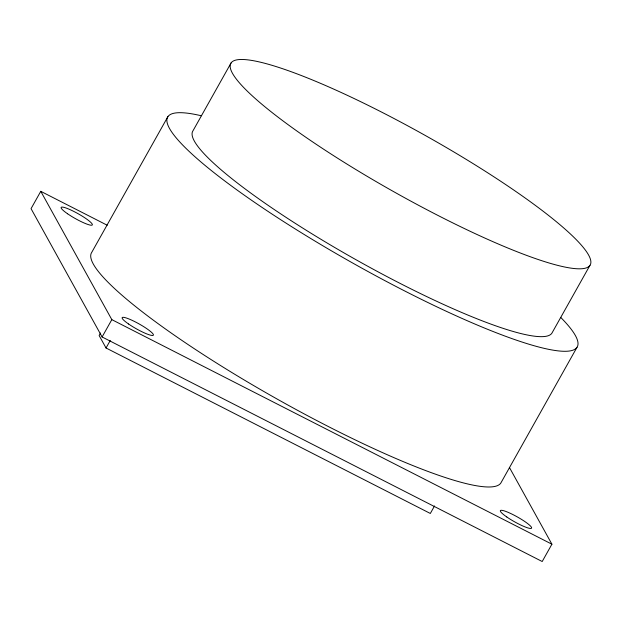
<?xml version="1.0" encoding="UTF-8"?>
<svg xmlns="http://www.w3.org/2000/svg" width="621" height="621" viewBox="0 0 621 621"><rect width="100%" height="100%" fill="white"/><g stroke="black" fill="none" stroke-linecap="round" stroke-linejoin="round"><path stroke-width="0.93" d="M107.216 225.229L40.776 191.33L31.05 208.656L102.1 336.97L542.195 561.524L551.914 544.198L509.375 467.38M167.911 116.624L91.768 252.312A234.847 36.74 29.3 0 0 275.46 398.108A234.847 36.74 29.3 0 0 500.829 483.045L576.971 347.356M231.074 62.938L192.999 130.775A206.032 32.23 29.3 0 0 354.156 258.685A206.032 32.23 29.3 0 0 551.875 333.205L589.95 265.361A206.032 32.23 29.3 0 0 336.621 90.418A206.032 32.23 29.3 0 0 304.965 136.659A206.032 32.23 29.3 0 0 589.95 265.361M100.532 333.019L99.127 335.519L106.036 347.993L430.322 513.466L434.537 505.952M102.1 336.97L111.827 319.636L40.776 191.33M106.036 347.993L110.251 340.487M111.827 319.636L551.914 544.198M560.817 317.517A234.847 36.74 29.3 0 1 354.529 264.065A234.847 36.74 29.3 0 1 201.22 115.747M128.594 324.007A17.9 2.802 29.3 0 0 153.356 335.185A17.9 2.802 29.3 0 0 131.341 319.986A17.9 2.802 29.3 0 0 128.594 324.007M506.806 516.99A17.9 2.802 29.3 0 0 531.56 528.168A17.9 2.802 29.3 0 0 509.554 512.969A17.9 2.802 29.3 0 0 506.806 516.99M67.549 213.756A17.9 2.802 29.3 0 0 92.304 224.942A17.9 2.802 29.3 0 0 70.297 209.743A17.9 2.802 29.3 0 0 67.549 213.756"/></g></svg>
